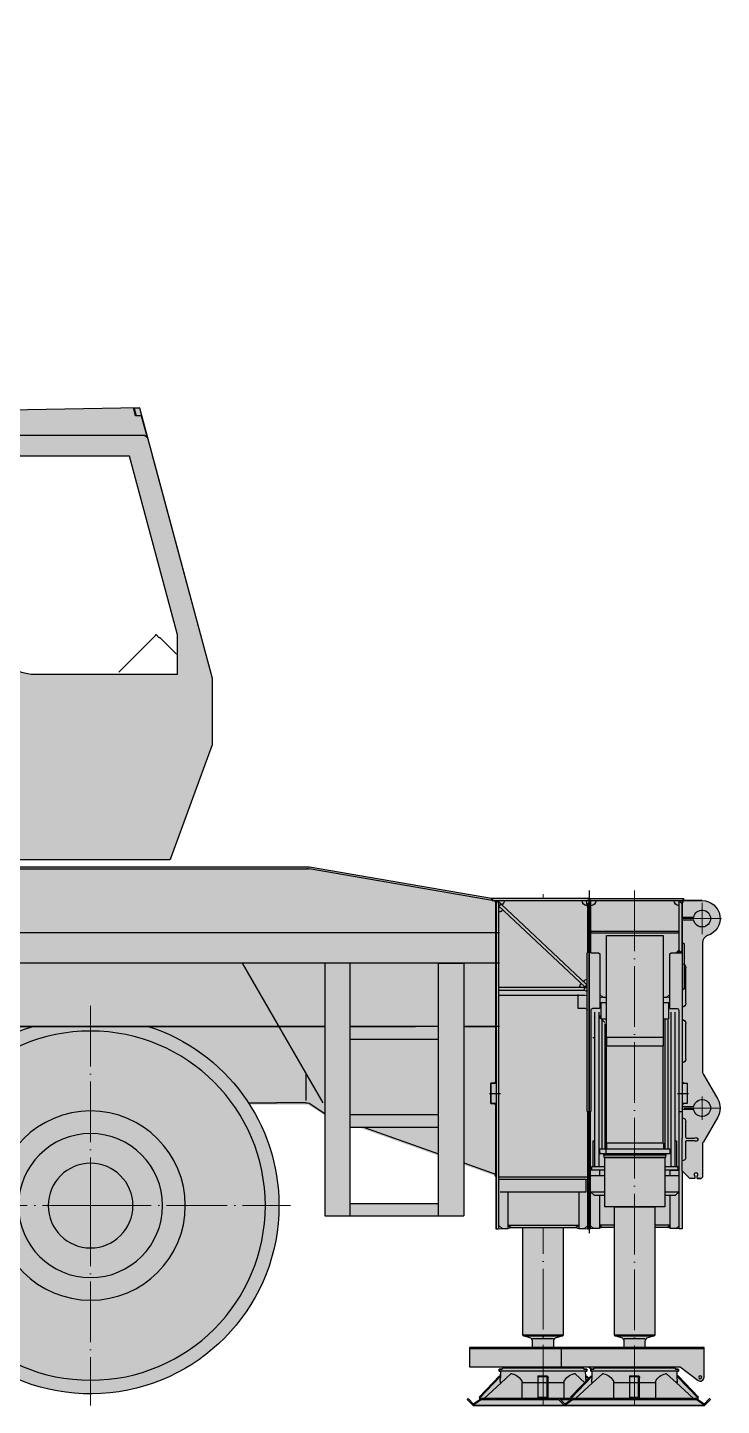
# Model space of a CAD drawing. Header units: millimetres. Extents: x 23077 to 36984, y -3880 to 22709.
# Drawn here: x 33484 to 36228, y 6471 to 11924 of the extents above; entities that cross this region are included whole.
import ezdxf

# ---------------------------------------------------------------- set-up
doc = ezdxf.new("R2010")
doc.units = ezdxf.units.MM
doc.set_wipeout_variables(frame=1)
doc.linetypes.add('ACAD_ISO04W100', pattern=[30, 24, -3, 0, -3])
doc.layers.add('LTM-1160-2', color=251, linetype='Continuous')
doc.layers.add('LTM-1160-2 Оси', color=254, linetype='ACAD_ISO04W100', lineweight=15)
doc.layers.add('LTM-1160-2 Штрих', color=41, linetype='Continuous', lineweight=15)

# ---------------------------------------------------------------- blocks, each defined once
blk = doc.blocks.new('BLOCK-20160220.19073059')
at = {"color": 0, "linetype": 'ByBlock', "lineweight": -2, "transparency": 16777216}
blk.add_wipeout([(-227.9, 709.3), (-227.9, 709.3), (-419.2, 615.8), (-576.4, 472.1), (-686.4, 289.7), (-740.3, 83.6), (-745, 0), (-745, 0), (-714.6, -210.8), (-591.1, -453.5), (-426.8, -610.7), (-227.8, -709.3), (0, -745), (196.6, -718.6), (377.3, -642.4), (493.5, -558.1), (631.3, -395.6), (717.4, -200.9), (744.9, 10.3), (711.6, 220.7), (620, 413), (477.9, 571.6), (296.6, 683.4), (227.9, 709.3)], dxfattribs=at)
at = {"layer": 'LTM-1160-2 Штрих', "extrusion": (0, 0, -1)}
h = blk.add_hatch(color=251, dxfattribs=at)
h.dxf.hatch_style = 1
h.paths.add_polyline_path([(0, 691), (0, 709.3), (-227.9, 709.3, 0.325837), (-745, 0), (-691, 0, -0.414214)])
h.paths.add_polyline_path([(-691, 0), (-745, 0, 0.414214), (0, -745), (0, -691, -0.414214)])
h.paths.add_polyline_path([(745, 0), (691, 0, -0.414214), (0, -691), (0, -745, 0.414214)])
h.paths.add_polyline_path([(227.9, 709.3), (0, 709.3), (0, 691, -0.414214), (691, 0), (745, 0, 0.325837)])
h = blk.add_hatch(color=252, dxfattribs=at)
h.dxf.hatch_style = 1
h.paths.add_polyline_path([(0, 374.5), (0, 691, 0.414214), (-691, 0), (-374.5, 0, -0.414214)])
h.paths.add_polyline_path([(-374.5, 0), (-691, 0, 0.414214), (0, -691), (0, -374.5, -0.414214)])
h.paths.add_polyline_path([(691, 0), (374.5, 0, -0.414214), (0, -374.5), (0, -691, 0.414214)])
h.paths.add_polyline_path([(0, 691), (0, 374.5, -0.414214), (374.5, 0), (691, 0, 0.414214)])
h = blk.add_hatch(color=256, dxfattribs=at)
h.dxf.hatch_style = 1
h.set_gradient(color1=(132, 132, 132), color2=(214, 214, 214), tint=1, name='HEMISPHERICAL')
h.paths.add_polyline_path([(0, 285), (0, 374.5, 0.414214), (-374.5, 0), (-285, 0, -0.414214)])
h.paths.add_polyline_path([(0, 167.5), (0, 285, 0.414214), (-285, 0), (-167.5, 0, -0.414214)], flags=17)
h.paths.add_polyline_path([(-285, 0), (-374.5, 0, 0.414214), (0, -374.5), (0, -285, -0.414214)])
h.paths.add_polyline_path([(-167.5, 0), (-285, 0, 0.414214), (0, -285), (0, -167.5, -0.414214)], flags=17)
h.paths.add_polyline_path([(285, 0), (167.5, 0, -0.414214), (0, -167.5), (0, -285, 0.414214)], flags=17)
h.paths.add_polyline_path([(374.5, 0), (285, 0, -0.414214), (0, -285), (0, -374.5, 0.414214)])
h.paths.add_polyline_path([(0, 285), (0, 167.5, -0.414214), (167.5, 0), (285, 0, 0.414214)], flags=17)
h.paths.add_polyline_path([(0, 374.5), (0, 285, -0.414214), (285, 0), (374.5, 0, 0.414214)])
h = blk.add_hatch(color=256, dxfattribs=at)
h.dxf.hatch_style = 1
h.paths.add_polyline_path([(0, 167.5, 0.414214), (-167.5, 0), (0, 0)])
h.paths.add_polyline_path([(0, 0), (-167.5, 0, 0.414214), (0, -167.5)])
h.paths.add_polyline_path([(167.5, 0), (0, 0), (0, -167.5, 0.414214)])
h.paths.add_polyline_path([(0, 167.5), (0, 0), (167.5, 0, 0.414214)])
at = {"color": 0, "linetype": 'ByBlock', "lineweight": -2, "transparency": 16777216}
blk.add_lwpolyline([(227.9, 709.3), (-227.9, 709.3, 0.325837), (-745, 0, 1.96664), (227.9, 709.3)], format="xyb", dxfattribs=at)
for radius in [691, 374.5, 285, 167.5]:
    blk.add_circle((0, 0), radius, dxfattribs=at)
at = {"layer": 'LTM-1160-2 Оси', "ltscale": 10, "transparency": 16777216}
for p, q in [((0, 790.8), (0, 0)), ((0, 0), (-790.8, 0)), ((0, 0), (0, -790.8)), ((790.8, 0), (0, 0))]:
    blk.add_line(p, q, dxfattribs=at)
blk = doc.blocks.new('BLOCK-20160220.19124611')
at = {"color": 0, "linetype": 'ByBlock', "lineweight": -2}
blk.add_wipeout([(-275, 500.1), (-275, -500.1), (275, -500.1), (275, 500.1), (175, 500.1), (175, -450.1), (-175, -450.1), (-175, 500.1)], dxfattribs=at)
at = {"color": 0, "linetype": 'ByBlock', "lineweight": -2, "transparency": 16777216}
for p, q in [((175, -450.1), (-175, -450.1)), ((275, -500.1), (-275, -500.1))]:
    blk.add_line(p, q, dxfattribs=at)
at = {"color": 0, "linetype": 'ByBlock', "lineweight": -2}
for points in [[(-175, 200.1), (175, 200.1), (175, 250.1), (-175, 250.1)], [(-175, -98.7), (175, -98.7), (175, -148.7), (-175, -148.7)]]:
    blk.add_wipeout(points, dxfattribs=at)
at = {"layer": 'LTM-1160-2 Штрих', "extrusion": (0, 0, -1)}
h = blk.add_hatch(color=256, dxfattribs=at)
h.dxf.hatch_style = 1
h.paths.add_polyline_path([(-175, 500.1), (-275, 500.1), (-275, -500.1), (-175, -500.1)])
h.paths.add_polyline_path([(175, -450.1), (-175, -450.1), (-175, -500.1), (175, -500.1)])
h.paths.add_polyline_path([(175, -98.7), (-175, -98.7), (-175, -148.7), (175, -148.7)])
h.paths.add_polyline_path([(175, 250.1), (-175, 250.1), (-175, 200.1), (175, 200.1)])
h.paths.add_polyline_path([(275, 500.1), (175, 500.1), (175, -500.1), (275, -500.1)])
at = {"color": 0, "linetype": 'ByBlock', "lineweight": -2, "transparency": 16777216}
for p, q in [((-175, 250.1), (175, 250.1)), ((175, 250.1), (-83.9, 250.1)), ((175, 200.1), (-175, 200.1)), ((175, -98.7), (-175, -98.7)), ((175, -148.7), (-175, -148.7))]:
    blk.add_line(p, q, dxfattribs=at)
at = {"color": 0, "linetype": 'ByBlock', "lineweight": -2, "transparency": 16777216, "extrusion": (0, 0, -1)}
for points in [[(175, -500.1), (175, 500.1), (275, 500.1), (275, -500.1)], [(-175, -500.1), (-175, 500.1), (-275, 500.1), (-275, -500.1)]]:
    blk.add_lwpolyline(points, dxfattribs=at)
blk = doc.blocks.new('BLOCK-20160220.21130851')
at = {"color": 0, "linetype": 'ByBlock', "lineweight": -2, "transparency": 16777216}
blk.add_wipeout([(-276.8, -73.5), (-300.2, -50.2), (-296.6, -46.6), (-274.8, -68.5), (-250, -51.4), (-250, -43.5), (-252.9, -40.7), (-171.9, 44.3), (-169, 41.5), (-168.5, 61.5), (-173, 61.5), (-173, 69.5), (-161.5, 69.5), (-161.5, 73.5), (161.5, 73.5), (161.5, 69.5), (173, 69.5), (173, 61.5), (168.5, 61.5), (169, 41.5), (171.9, 44.3), (252.9, -40.7), (250, -43.5), (250, -51.4), (274.8, -68.5), (296.6, -46.6), (300.2, -50.2), (276.8, -73.5)], dxfattribs=at)
at = {"layer": 'LTM-1160-2 Штрих'}
h = blk.add_hatch(color=253, dxfattribs=at)
h.dxf.hatch_style = 1
h.paths.add_polyline_path([(276.8, -73.5), (-276.8, -73.5), (-300.2, -50.2), (-296.6, -46.6), (-274.8, -68.5), (-250, -51.4), (-250, -43.5), (-252.9, -40.7), (-171.9, 44.3), (-169, 41.5), (-168.5, 61.5), (-173, 61.5), (-173, 69.5), (-161.5, 69.5), (-161.5, 73.5), (161.5, 73.5), (161.5, 69.5), (173, 69.5), (173, 61.5), (168.5, 61.5), (169, 41.5), (171.9, 44.3), (252.9, -40.7), (250, -43.5), (250, -51.4), (274.8, -68.5), (296.6, -46.6), (300.2, -50.2)])
at = {"color": 0, "linetype": 'ByBlock', "lineweight": -2, "transparency": 16777216}
for p, q in [((-161.5, 69.5), (-173, 69.5)), ((-173, 69.5), (-173, 61.5)), ((-173, 61.5), (173, 61.5)), ((-168.8, 41.5), (-168.5, 61.5)), ((-161.5, 69.5), (-161.5, 73.5)), ((161.5, 73.5), (161.5, 69.5)), ((173, 69.5), (161.5, 69.5)), ((168.5, 61.5), (168.8, 41.5)), ((173, 61.5), (173, 69.5)), ((-171.9, 44.3), (-252.9, -40.7)), ((-169, 41.5), (-250, -43.5)), ((-233.2, -46.6), (-165.8, 15.5)), ((-169, 41.5), (-171.9, 44.3)), ((-169, 30.5), (-168.8, 41.5)), ((-169, 30.5), (-168.8, 18.4)), ((-168.8, 18.4), (-168.9, 23.7)), ((-165.8, 15.5), (-126.8, 51.5)), ((-126.8, 51.5), (-122.3, 51.5)), ((-122.3, 51.5), (-122.3, 51.5)), ((-82.7, 21.5), (-82.7, -46.6)), ((-82.7, 15.5), (82.7, 15.5)), ((-20, -46.6), (-20, 36.3)), ((-16, -46.6), (-16, 37.5)), ((20, 44.3), (-12, 44.3)), ((20, 41.5), (-12, 41.5)), ((20, 44.3), (20, -43.5)), ((82.7, -46.6), (82.7, 21.5)), ((122.3, 51.5), (126.8, 51.5)), ((122.3, 51.5), (122.3, 51.5)), ((126.8, 51.5), (165.8, 15.5)), ((165.8, 15.5), (233.2, -46.6)), ((168.8, 41.5), (169, 30.5)), ((168.8, 18.4), (169, 30.5)), ((169, 41.5), (171.9, 44.3)), ((250, -43.5), (169, 41.5)), ((252.9, -40.7), (171.9, 44.3)), ((-296.6, -46.6), (-300.2, -50.2)), ((-300.2, -50.2), (-276.8, -73.5)), ((-274.8, -68.5), (-296.6, -46.6)), ((-274.8, -68.5), (-243, -46.6)), ((-269.6, -68.5), (-243, -50.2)), ((-250, -43.5), (-252.9, -40.7)), ((-250, -43.5), (-250, -51.4)), ((-243, -50.2), (-243, -46.6)), ((-243, -46.6), (243, -46.6)), ((243, -50.2), (-243, -50.2)), ((20, -40.7), (-12, -40.7)), ((20, -43.5), (-12, -43.5)), ((243, -46.6), (274.8, -68.5)), ((243, -46.6), (243, -50.2)), ((243, -50.2), (269.6, -68.5)), ((252.9, -40.7), (250, -43.5)), ((250, -51.4), (250, -43.5)), ((296.6, -46.6), (274.8, -68.5)), ((276.8, -73.5), (300.2, -50.2)), ((300.2, -50.2), (296.6, -46.6)), ((-274.8, -68.5), (-276.8, -73.5)), ((-276.8, -73.5), (-269.6, -68.5)), ((-276.8, -73.5), (276.8, -73.5)), ((269.6, -68.5), (276.8, -73.5)), ((276.8, -73.5), (274.8, -68.5))]:
    blk.add_line(p, q, dxfattribs=at)
blk.add_lwpolyline([(276.8, -73.5), (-276.8, -73.5), (-300.2, -50.2), (-296.6, -46.6), (-274.8, -68.5), (-250, -51.4), (-250, -43.5), (-252.9, -40.7), (-171.9, 44.3), (-169, 41.5), (-168.5, 61.5), (-173, 61.5), (-173, 69.5), (-161.5, 69.5), (-161.5, 73.5), (161.5, 73.5), (161.5, 69.5), (173, 69.5), (173, 61.5), (168.5, 61.5), (169, 41.5), (171.9, 44.3), (252.9, -40.7), (250, -43.5), (250, -51.4), (274.8, -68.5), (296.6, -46.6), (300.2, -50.2), (276.8, -73.5)], dxfattribs=at)
for centre, radius, start, end in [((-165.8, 18.5), 3, 181, 270), ((-133.4, -4.3), 56.9, 26.9353, 78.8124), ((-12, 36.3), 8, 90, 180), ((-12, 37.5), 4, 90, 180), ((133.4, -4.3), 56.9, 101.1876, 153.0647), ((165.8, 18.5), 3, 270, 359), ((-12, -48.7), 8, 90, 164.6946), ((-12, -47.5), 4, 90, 167.4369)]:
    blk.add_arc(centre, radius, start, end, dxfattribs=at)
blk = doc.blocks.new('BLOCK-20160220.21162894')
at = {"color": 0, "linetype": 'ByBlock', "lineweight": -2, "transparency": 16777216}
blk.add_wipeout([(-258.5, -62.3), (-266.2, -64.9), (-274.1, -63.2), (-280, -57.6), (-282.1, -49.7), (-282.1, -49.7), (-282.1, 67.7), (282.9, 67.7), (282.9, -8.8), (-187.1, -8.8)], dxfattribs=at)
at = {"layer": 'LTM-1160-2 Штрих'}
h = blk.add_hatch(color=256, dxfattribs=at)
h.dxf.hatch_style = 1
edge = h.paths.add_edge_path()
edge.add_ellipse((-267, -49.8), major_axis=(-15.1, 0), ratio=1, start_angle=-0.5212, end_angle=124.6016, ccw=False)
edge.add_line((-282.1, -49.7), (-282.1, 67.7))
edge.add_line((-282.1, 67.7), (282.9, 67.7))
edge.add_line((282.9, 67.7), (282.9, -8.8))
edge.add_line((282.9, -8.8), (-187.1, -8.8))
edge.add_line((-187.1, -8.8), (-258.5, -62.3))
edge = h.paths.add_edge_path(flags=16)
edge.add_arc((-267, -49.8), 5.64, 0, 360)
at = {"color": 0, "linetype": 'ByBlock', "lineweight": -2, "transparency": 16777216}
blk.add_line((282.9, 64.6), (-282.1, 64.6), dxfattribs=at)
at = {"color": 0, "linetype": 'ByBlock', "lineweight": -2, "transparency": 16777216, "extrusion": (0, 0, -1)}
blk.add_lwpolyline([(258.5, -62.3, 0.607548), (282.1, -49.7), (282.1, 67.7), (-282.9, 67.7), (-282.9, -8.8), (187.1, -8.8), (258.5, -62.3)], format="xyb", dxfattribs=at)
at = {"color": 0, "linetype": 'ByBlock', "lineweight": -2, "transparency": 16777216}
blk.add_circle((-267, -49.8), 5.64, dxfattribs=at)
blk = doc.blocks.new('BLOCK-20160220.2121432')
at = {"color": 0, "linetype": 'ByBlock', "lineweight": -2, "transparency": 16777216}
blk.add_wipeout([(-80, -228.7), (-77.7, -232.7), (-52.1, -239.6), (-52.1, -239.6), (-47.7, -241.6), (-44.1, -244.9), (-41.8, -249.2), (-41, -254.1), (-41, -278.7), (41, -278.7), (41, -254.1), (41, -254.1), (41.8, -249.2), (44.1, -244.9), (47.7, -241.6), (52.1, -239.6), (52.1, -239.6), (77.7, -232.7), (80, -228.7), (80, 278.7), (-80, 278.7)], dxfattribs=at)
at = {"layer": 'LTM-1160-2 Штрих', "extrusion": (0, 0, -1)}
h = blk.add_hatch(color=256, dxfattribs=at)
h.dxf.hatch_style = 1
h.set_gradient(color1=(132, 132, 132), color2=(214, 214, 214), tint=1, name='CYLINDER')
h.paths.add_polyline_path([(0, 278.7), (-80, 278.7), (-80, -228.7), (0, -228.7)])
h.paths.add_polyline_path([(80, 278.7), (0, 278.7), (0, -228.7), (80, -228.7)])
h = blk.add_hatch(color=256, dxfattribs=at)
h.dxf.hatch_style = 1
h.set_gradient(color1=(132, 132, 132), color2=(214, 214, 214), tint=1, name='CYLINDER')
h.paths.add_polyline_path([(0, -232.7), (-77.7, -232.7), (-52.1, -239.6, -0.339454), (-41, -254.1), (-41, -278.7), (0, -278.7)])
h.paths.add_polyline_path([(41, -254.1, -0.339454), (52.1, -239.6), (77.7, -232.7), (0, -232.7), (0, -278.7), (41, -278.7)])
at = {"color": 0, "linetype": 'ByBlock', "lineweight": -2, "transparency": 16777216}
for p, q in [((80, -228.7), (-80, -228.7)), ((77.7, -232.7), (-77.7, -232.7)), ((41, -242.6), (-41, -242.6))]:
    blk.add_line(p, q, dxfattribs=at)
at = {"color": 0, "linetype": 'ByBlock', "lineweight": -2, "transparency": 16777216, "extrusion": (0, 0, -1)}
blk.add_lwpolyline([(80, 278.7), (80, -228.7), (77.7, -232.7), (52.1, -239.6, 0.339454), (41, -254.1), (41, -278.7), (-41, -278.7), (-41, -254.1, 0.339454), (-52.1, -239.6), (-77.7, -232.7), (-80, -228.7), (-80, 278.7)], format="xyb", close=True, dxfattribs=at)
blk = doc.blocks.new('BLOCK-20160220.15365116')
at = {"color": 0, "linetype": 'ByBlock', "lineweight": -2, "transparency": 16777216}
blk.add_blockref('BLOCK-20160220.21130851', (-3359, 73.5), dxfattribs=at)
blk.add_blockref('BLOCK-20160220.21162894', (-3351.7, 161.3), dxfattribs=at)
for name, p in [('BLOCK-20160220.2121432', (-3359, 507.7)), ('BLOCK-20160220.21130851', (-3721, 73.5))]:
    blk.add_blockref(name, p, dxfattribs=at)
at = {"layer": 'LTM-1160-2 Оси', "ltscale": 10, "transparency": 16777216}
blk.add_line((-3359, 0), (-3359, 2023.7), dxfattribs=at)
at = {"color": 0, "linetype": 'ByBlock', "lineweight": -2, "transparency": 16777216}
blk.add_wipeout([(1629.5, 1500.1), (1455, 1197.8), (905, 1197.8), (730.5, 1500.1), (-2315.2, 1500.1), (-3173, 1500.1), (-3173, 1281.9), (-3165.9, 1274.8), (-3153, 1274.8), (-3153, 1194.8), (-3165.9, 1194.8), (-3173, 1187.7), (-3173, 698.8), (-3183, 698.8), (-3196.9, 700.8), (-3220, 700.8), (-3231.9, 703.8), (-3488.1, 703.8), (-3500, 700.8), (-3523.1, 700.8), (-3535, 698.8), (-3541, 698.8), (-3541, 2005.8), (-3154.8, 2005.8), (-2435, 2130.3), (-2429.1, 2130.8), (-1029.5, 2130.8), (-1020, 2133.4), (-1020, 2140.8), (1020, 2140.8), (1020, 2134), (1028.3, 2130.8), (4949, 2130.8), (4949, 1629.5), (4938, 1629.5), (4938, 1512.8), (4912.8, 1500.1)], dxfattribs=at)
at = {"layer": 'LTM-1160-2 Штрих'}
h = blk.add_hatch(color=256, dxfattribs=at)
h.dxf.hatch_style = 1
h.paths.add_polyline_path([(4912.8, 1500.1), (1629.5, 1500.1), (1455, 1197.8), (905, 1197.8), (730.5, 1500.1), (-2315.2, 1500.1), (-3173, 1500.1), (-3173, 1281.9), (-3165.9, 1274.8), (-3153, 1274.8), (-3153, 1194.8), (-3165.9, 1194.8), (-3173, 1187.7), (-3173, 698.8), (-3183, 698.8), (-3196.9, 700.8), (-3220, 700.8), (-3231.9, 703.8), (-3488.1, 703.8), (-3500, 700.8), (-3523.1, 700.8), (-3535, 698.8), (-3541, 698.8), (-3541, 2005.8), (-3154.8, 2005.8), (-2435, 2130.3), (-2429.1, 2130.8), (-1029.5, 2130.8), (-1020, 2133.4), (-1020, 2140.8), (1020, 2140.8), (1020, 2134), (1028.3, 2130.8), (4949, 2130.8), (4949, 1629.5), (4938, 1629.5), (4938, 1512.8)])
at = {"color": 0, "linetype": 'ByBlock', "lineweight": -2, "transparency": 16777216}
for p, q in [((-3158, 1997.8), (-2433.9, 2123.4)), ((-2429.1, 2123.8), (-2425.3, 2123.8)), ((-1020, 2123.8), (-2425.3, 2123.8)), ((-3193.1, 1983.8), (-3183, 1993.2)), ((-3183, 1976.8), (-3193.1, 1983.8)), ((-3186.5, 1997.8), (-3185, 1996)), ((-3183, 1995.4), (-3185, 1997.8)), ((-3175, 1988.3), (-3183, 1997.8)), ((-3173.3, 1997.8), (-3175, 1988.3)), ((-3173, 1983.5), (-3175, 1985.9)), ((-3168, 1997.8), (-3173, 1983.5)), ((-3158, 1997.8), (-3161.3, 2005.8)), ((-3158, 1997.8), (-3154.7, 2005.8)), ((-3158, 1997.8), (-3154.8, 2005.4)), ((-3186.5, 1870.1), (4939, 1870.1)), ((-3186.5, 1750.1), (4949, 1750.1)), ((-3498.5, 1570.8), (-3498.5, 1626.6)), ((-3500, 845.3), (-3500, 701.7)), ((-3220, 845.3), (-3220, 700.8)), ((-3500, 713.8), (-3488.1, 703.8)), ((-3220, 713.8), (-3500, 713.8)), ((-3231.9, 703.8), (-3220, 713.8))]:
    blk.add_line(p, q, dxfattribs=at)
for centre, radius, start, end in [((-2429.1, 2093.8), 30, 90, 99.2158), ((-3189, 1995.4), 16.1, 171.5212, 243.8142), ((-3188.5, 1963.6), 10.7, 189.3247, 289.1543), ((-3517.3, 1658.5), 12.3, 346.1918, 61.3288)]:
    blk.add_arc(centre, radius, start, end, dxfattribs=at)
for points in [[(-3541, 2005.8), (-3914, 2005.8), (-3914, 1997.8), (-3988, 1997.8), (-3988, 1997.8), (-4034.1, 1980.8), (-4058.1, 1937.8), (-4048.5, 1889.6), (-4009.8, 1859.2), (-4009.8, 1859.2), (-4009.8, 1859.2), (-4001.4, 1855), (-3994.7, 1848.3), (-3990.5, 1840), (-3989, 1830.7), (-3989, 1325.1), (-3990, 1317.4), (-3993, 1310.1), (-4049.5, 1212.3), (-4049.5, 1212.3), (-4056.6, 1195.2), (-4059, 1176.8), (-4056.6, 1158.4), (-4049.5, 1141.3), (-3993, 1043.5), (-3993, 1043.5), (-3991.3, 1040), (-3990, 1036.3), (-3989.3, 1032.4), (-3989, 1028.5), (-3989, 902.8), (-3984, 897.8), (-3969, 897.8), (-3969, 907.2), (-3969, 907.2), (-3971, 915.5), (-3964, 920.3), (-3957, 915.5), (-3959, 907.2), (-3959, 897.8), (-3939, 897.8), (-3909, 927.8), (-3909, 698.8), (-3897, 698.8), (-3885.1, 700.8), (-3862, 700.8), (-3862, 701.7), (-3850.1, 703.8), (-3593.9, 703.8), (-3582, 701.7), (-3582, 700.8), (-3558.9, 700.8), (-3547, 698.8), (-3541, 698.8)], [(708.5, 1190.8), (708.5, 1190.8), (630.1, 1293.2), (535.3, 1380.5), (426.8, 1450.2), (307.9, 1500.1), (307.9, 1500.1), (-147.9, 1500.1), (-147.9, 1500.1), (-339.2, 1406.6), (-496.4, 1262.8), (-606.4, 1080.5), (-660.3, 874.4), (-653.7, 661.6), (-615.3, 523.3), (-874.7, 523.3), (-874.7, 523.3), (-827.4, 731), (-840.8, 943.5), (-913.8, 1143.6), (-1040.5, 1314.8), (-1210.4, 1443.2), (-1342.1, 1500.1), (-1797.9, 1500.1), (-1797.9, 1500.1), (-1916.8, 1450.2), (-2025.3, 1380.5), (-2120.1, 1293.2), (-2198.5, 1190.8), (-2198.5, 1190.8), (-2421.3, 1190.8), (-2431.4, 1189.1), (-2463.7, 1168.6), (-2496.1, 1148.2), (-2627.9, 1101.2), (-3173, 907.1), (-3173, 1187.7), (-3165.9, 1194.8), (-3153, 1194.8), (-3153, 1274.8), (-3165.9, 1274.8), (-3173, 1281.9), (-3173, 1500.1), (730.5, 1500.1), (905, 1197.8), (905, 1190.8)]]:
    blk.add_wipeout(points, dxfattribs=at)
at = {"layer": 'LTM-1160-2 Штрих', "extrusion": (0, 0, -1)}
h = blk.add_hatch(color=256, dxfattribs=at)
h.dxf.hatch_style = 1
edge = h.paths.add_edge_path()
edge.add_line((3541, 698.8), (3541, 2005.8))
edge.add_line((3541, 2005.8), (3914, 2005.8))
edge.add_line((3914, 2005.8), (3914, 1997.8))
edge.add_line((3914, 1997.8), (3988, 1997.8))
edge.add_arc((3988, 1926.8), 71, -72.1256, 90, ccw=False)
edge.add_arc((4019, 1830.7), 30, 107.8744, 180)
edge.add_line((3989, 1830.7), (3989, 1325.1))
edge.add_line((3989, 1325.1), (3990, 1317.4))
edge.add_line((3990, 1317.4), (3993, 1310.1))
edge.add_line((3993, 1310.1), (4049.5, 1212.3))
edge.add_arc((3988, 1176.8), 71, -30, 30, ccw=False)
edge.add_line((4049.5, 1141.3), (3993, 1043.5))
edge.add_arc((4019, 1028.5), 30, 150, 180)
edge.add_line((3989, 1028.5), (3989, 902.8))
edge.add_line((3989, 902.8), (3984, 897.8))
edge.add_line((3984, 897.8), (3969, 897.8))
edge.add_line((3969, 897.8), (3969, 907.2))
edge.add_arc((3964, 912.8), 7.5, 311.8103, 588.1897)
edge.add_line((3959, 907.2), (3959, 897.8))
edge.add_line((3959, 897.8), (3939, 897.8))
edge.add_line((3939, 897.8), (3909, 927.8))
edge.add_line((3909, 927.8), (3909, 698.8))
edge.add_line((3909, 698.8), (3897, 698.8))
edge.add_line((3897, 698.8), (3885.1, 700.8))
edge.add_line((3885.1, 700.8), (3862, 700.8))
edge.add_line((3862, 700.8), (3862, 701.7))
edge.add_line((3862, 701.7), (3850.1, 703.8))
edge.add_line((3850.1, 703.8), (3593.9, 703.8))
edge.add_line((3593.9, 703.8), (3582, 701.7))
edge.add_line((3582, 701.7), (3582, 700.8))
edge.add_line((3582, 700.8), (3558.9, 700.8))
edge.add_line((3558.9, 700.8), (3547, 698.8))
edge.add_line((3547, 698.8), (3541, 698.8))
at = {"layer": 'LTM-1160-2 Штрих'}
h = blk.add_hatch(color=253, dxfattribs=at)
h.dxf.hatch_style = 1
edge = h.paths.add_edge_path()
edge.add_line((905, 1190.8), (708.5, 1190.8))
edge.add_arc((80, 790.8), 745, 32.4737, 72.19)
edge.add_line((307.9, 1500.1), (-147.9, 1500.1))
edge.add_arc((80, 790.8), 745, 107.81, 201.0425)
edge.add_line((-615.3, 523.3), (-874.7, 523.3))
edge.add_arc((-1570, 790.8), 745, 338.9575, 432.19)
edge.add_line((-1342.1, 1500.1), (-1797.9, 1500.1))
edge.add_arc((-1570, 790.8), 745, 107.81, 147.5263)
edge.add_line((-2198.5, 1190.8), (-2421.3, 1190.8))
edge.add_line((-2421.3, 1190.8), (-2431.4, 1189.1))
edge.add_line((-2431.4, 1189.1), (-2496.1, 1148.2))
edge.add_line((-2496.1, 1148.2), (-2627.9, 1101.2))
edge.add_line((-2627.9, 1101.2), (-3173, 907.1))
edge.add_line((-3173, 907.1), (-3173, 1187.7))
edge.add_line((-3173, 1187.7), (-3165.9, 1194.8))
edge.add_line((-3165.9, 1194.8), (-3153, 1194.8))
edge.add_line((-3153, 1194.8), (-3153, 1274.8))
edge.add_line((-3153, 1274.8), (-3165.9, 1274.8))
edge.add_line((-3165.9, 1274.8), (-3173, 1281.9))
edge.add_line((-3173, 1281.9), (-3173, 1500.1))
edge.add_line((-3173, 1500.1), (730.5, 1500.1))
edge.add_line((730.5, 1500.1), (905, 1197.8))
edge.add_line((905, 1197.8), (905, 1190.8))
at = {"color": 0, "linetype": 'ByBlock', "lineweight": -2, "transparency": 16777216}
for p, q in [((-3541, 2038.1), (-3541, 681.7)), ((-3988, 1997.8), (-3909, 1997.8)), ((-3158, 1997.8), (-3914, 1997.8)), ((-3909, 1983.5), (-3914, 1997.8)), ((-3909, 1997.8), (-3909, 1932.8)), ((-3897, 1997.8), (-3909, 1983.5)), ((-3909, 1791.8), (-3909, 1983.5)), ((-3897, 1791.8), (-3897, 1997.8)), ((-3548.5, 1997.8), (-3533.5, 1997.8)), ((-3547, 1997.8), (-3547, 1791.8)), ((-3533.5, 1979.9), (-3547, 1996)), ((-3535, 1983.5), (-3535, 1791.8)), ((-3533.5, 1979.9), (-3530.3, 1997.8)), ((-3193.1, 1983.8), (-3532.7, 1665.1)), ((-3183, 1976.8), (-3525.3, 1655.5)), ((-3183, 1997.8), (-3183, 698.8)), ((-3175, 913.8), (-3175, 1988.3)), ((-3173, 1279.9), (-3173, 1983.5)), ((-3909, 1932.8), (-3955, 1932.8)), ((-3955, 1920.8), (-3909, 1920.8)), ((-3909, 1920.8), (-3909, 1747.4)), ((-3547, 1876.4), (-3897, 1876.4)), ((-3548.5, 1870.1), (-3897, 1870.1)), ((-3834.2, 1859.5), (-3834.2, 1457.5)), ((-3834.2, 1858.8), (-3609.8, 1858.8)), ((-3609.8, 1457.5), (-3609.8, 1859.5)), ((-3917, 1827.8), (-3917, 1647.8)), ((-3909, 1827.8), (-3917, 1827.8)), ((-3914.7, 1827.8), (-3909, 1833.5)), ((-3885.6, 1791.8), (-3897, 1803.2)), ((-3865.5, 1791.8), (-3910.5, 1791.8)), ((-3910.5, 1163.5), (-3910.5, 1791.8)), ((-3903, 1791.8), (-3909, 1799.4)), ((-3897, 1799.4), (-3903, 1791.8)), ((-3895.5, 1791.8), (-3897, 1799.4)), ((-3860.5, 1786.8), (-3865.5, 1791.8)), ((-3860.5, 1570.8), (-3860.5, 1786.8)), ((-3578.5, 1791.8), (-3583.5, 1786.8)), ((-3583.5, 1786.8), (-3583.5, 1570.8)), ((-3548.5, 1791.8), (-3578.5, 1791.8)), ((-3533.5, 1163.5), (-3533.5, 1791.8)), ((-2489.7, 1197.8), (-2170.8, 1750.1)), ((-3924, 1591.8), (-3924, 1732.4)), ((-3917, 1647.8), (-3909, 1647.8)), ((-3909, 1642.2), (-3914.7, 1647.8)), ((-3520.7, 1643.6), (-3535, 1639.5)), ((-3185, 1655.6), (-3533.5, 1655.6)), ((-3525.3, 1655.5), (-3532.7, 1663.4)), ((-3526.2, 1655.6), (-3520.7, 1643.6)), ((-3185, 1643.6), (-3520.7, 1643.6)), ((-3848.6, 1615.7), (-3860.5, 1625.7)), ((-3860.5, 1613.6), (-3848.6, 1615.7)), ((-3855.5, 1595.2), (-3855.5, 1530.2)), ((-3834.2, 1595.2), (-3855.5, 1595.2)), ((-3834.2, 1615.7), (-3848.6, 1615.7)), ((-3595.4, 1615.7), (-3609.8, 1615.7)), ((-3588.5, 1595.2), (-3609.8, 1595.2)), ((-3583.5, 1625.7), (-3595.4, 1615.7)), ((-3595.4, 1615.7), (-3583.5, 1613.6)), ((-3588.5, 1530.2), (-3588.5, 1595.2)), ((-3525.5, 1623.9), (-3535, 1622.3)), ((-3185, 1623.9), (-3525.5, 1623.9)), ((-3909, 1576.8), (-3909, 1526.8)), ((-3895.5, 1564.8), (-3895.5, 1163.5)), ((-3860.5, 1570.8), (-3889.5, 1570.8)), ((-3880, 1555.8), (-3880, 945.8)), ((-3865, 945.8), (-3865, 1555.8)), ((-3834.2, 1530.2), (-3855.5, 1530.2)), ((-3852, 1531.8), (-3852, 1015.8)), ((-3840, 1531.8), (-3840, 1015.8)), ((-3588.5, 1530.2), (-3609.8, 1530.2)), ((-3588.5, 1530.2), (-3603.5, 1515.2)), ((-3584, 1541.8), (-3588.5, 1541.8)), ((-3584, 1531.8), (-3584, 1541.8)), ((-3583.5, 1570.8), (-3554.5, 1570.8)), ((-3579, 1555.8), (-3579, 945.8)), ((-3564, 945.8), (-3564, 1555.8)), ((-3548.5, 1564.8), (-3548.5, 1163.5)), ((-3527.5, 1570.8), (-3498.5, 1570.8)), ((-3924, 1371.2), (-3924, 1511.8)), ((-3609.8, 1036.8), (-3609.8, 1512.8)), ((-3609.5, 1512.8), (-3609.8, 1512.8)), ((-3604, 1510.3), (-3604, 1015.8)), ((-3592, 1526.7), (-3592, 1015.8)), ((-3186.5, 1500.1), (-3046.1, 1500.1)), ((-2496.1, 1500.1), (730.5, 1500.1)), ((-3834.2, 1457.5), (-3834.5, 1457.5)), ((-3834.5, 1457.5), (-3834.5, 1422.5)), ((-3834.5, 1422.5), (-3834.2, 1422.5)), ((-3834.3, 1037.4), (-3834.2, 1422.5)), ((-3815.4, 1457.5), (-3834.2, 1457.5)), ((-3815.4, 1422.5), (-3834.2, 1422.5)), ((-3609.8, 1457.5), (-3815.4, 1457.5)), ((-3609.8, 1422.5), (-3815.4, 1422.5)), ((-3609.8, 1457.5), (-3609.5, 1457.5)), ((-3609.5, 1422.5), (-3609.8, 1422.5)), ((-3609.5, 1457.5), (-3609.5, 1422.5)), ((-3556, 1455.8), (-3564, 1455.8)), ((-3909, 1356.2), (-3909, 1182.8)), ((-2421.5, 1315.9), (-2421.5, 1207.3)), ((-3909, 1274.8), (-3929, 1274.8)), ((-3929, 1274.8), (-3929, 1194.8)), ((-3909, 1281.9), (-3916.1, 1274.8)), ((-3165.9, 1274.8), (-3173, 1281.9)), ((-3153, 1274.8), (-3173, 1274.8)), ((-3153, 1194.8), (-3153, 1274.8)), ((-3891.1, 1234.8), (-3934.7, 1234.8)), ((-3147.3, 1234.8), (-3190.9, 1234.8)), ((-3909, 1182.8), (-3955, 1182.8)), ((-3955, 1170.8), (-3909, 1170.8)), ((-3929, 1194.8), (-3909, 1194.8)), ((-3916.1, 1194.8), (-3909, 1187.7)), ((-3895.5, 1163.5), (-3910.5, 1163.5)), ((-3909, 1170.8), (-3909, 1057.8)), ((-3897, 698.8), (-3897, 1163.5)), ((-3533.5, 1163.5), (-3548.5, 1163.5)), ((-3547, 701.7), (-3547, 1163.5)), ((-3535, 1163.5), (-3535, 701.7)), ((-3173, 1194.8), (-3153, 1194.8)), ((-3173, 1187.7), (-3165.9, 1194.8)), ((-3173, 907.1), (-3173, 1189.7)), ((-3171.5, 1191.2), (-3171.5, 1163.5)), ((-2433.7, 1195.6), (-2496.1, 1155.6)), ((-2421.3, 1197.8), (-2304.8, 1197.8)), ((-2192.5, 1197.8), (-2304.8, 1197.8)), ((-3924, 1059.8), (-3924, 1123.1)), ((-2648.8, 1101.2), (-2946.1, 995.3)), ((-3926, 1057.8), (-3958.4, 1057.8)), ((-3958.4, 1047.8), (-3926, 1047.8)), ((-3924, 982.5), (-3924, 1045.8)), ((-3909, 927.8), (-3909, 1057.8)), ((-3888, 945.8), (-3888, 1045.8)), ((-3888, 1045.8), (-3880, 1045.8)), ((-3835, 1037.4), (-3835, 1015.8)), ((-3834.3, 1037.4), (-3835, 1037.4)), ((-3834.3, 1037.4), (-3609.8, 1037.4)), ((-3609.8, 1037.4), (-3609.8, 1015.8)), ((-3609, 1037.4), (-3609.8, 1037.4)), ((-3609, 1036.8), (-3609.8, 1036.8)), ((-3609, 996.8), (-3609, 1036.8)), ((-3564, 1045.8), (-3556, 1045.8)), ((-3556, 1045.8), (-3556, 945.8)), ((-3860, 1000.8), (-3865, 1000.8)), ((-3584, 1015.8), (-3860, 1015.8)), ((-3860, 1015.8), (-3860, 1000.8)), ((-3860, 1000.8), (-3860, 996.8)), ((-3584, 996.8), (-3860, 996.8)), ((-3845, 997.4), (-3845, 990)), ((-3845, 990), (-3599, 990)), ((-3843, 990), (-3843, 982)), ((-3601, 982), (-3843, 982)), ((-3843, 982), (-3840.5, 979.5)), ((-3603.5, 979.5), (-3601, 982)), ((-3601, 982), (-3601, 990)), ((-3599, 990), (-3599, 997.4)), ((-3584, 1000.8), (-3584, 1015.8)), ((-3579, 1000.8), (-3584, 1000.8)), ((-3584, 1000.8), (-3584, 996.8)), ((-3862, 930.8), (-3897, 930.8)), ((-3840.5, 945.8), (-3892, 945.8)), ((-3892, 945.8), (-3892, 930.8)), ((-3892, 930.8), (-3840.5, 930.8)), ((-3862, 910.3), (-3862, 930.8)), ((-3843, 981.3), (-3840.5, 978.8)), ((-3840.5, 979.5), (-3603.5, 979.5)), ((-3840.5, 979.5), (-3840.5, 786.5)), ((-3603.5, 978.8), (-3601, 981.3)), ((-3603.5, 910.3), (-3603.5, 979.5)), ((-3552, 945.8), (-3603.5, 945.8)), ((-3603.5, 930.8), (-3552, 930.8)), ((-3582, 930.8), (-3582, 910.3)), ((-3582, 930.8), (-3547, 930.8)), ((-3552, 930.8), (-3552, 945.8)), ((-3046.1, 959.7), (-3175, 913.8)), ((-3969, 897.8), (-3984, 897.8)), ((-3896.3, 910.3), (-3897, 911)), ((-3840.5, 910.3), (-3897, 910.3)), ((-3861.3, 910.3), (-3862, 911)), ((-3603.5, 786.5), (-3603.5, 910.3)), ((-3547, 910.3), (-3603.5, 910.3)), ((-3582, 911), (-3582.7, 910.3)), ((-3547, 919.4), (-3547.7, 918.8)), ((-3547, 911), (-3547.7, 910.3)), ((-3185, 905.3), (-3535, 905.3)), ((-3535, 893.2), (-3523.1, 895.3)), ((-3530, 875.3), (-3530, 895.3)), ((-3530, 863.3), (-3530, 875.3)), ((-3185, 895.3), (-3523.1, 895.3)), ((-3175, 913.8), (-3168.7, 908.5)), ((-3175, 902.9), (-3175, 913.8)), ((-3168.7, 908.5), (-3175, 906.4)), ((-3175, 698.8), (-3175, 902.9)), ((-3840.5, 845.3), (-3897, 845.3)), ((-3897, 845.3), (-3882, 830.3)), ((-3882, 830.3), (-3842, 830.3)), ((-3862, 700.8), (-3862, 830.3)), ((-3547, 845.3), (-3603.5, 845.3)), ((-3602, 830.3), (-3562, 830.3)), ((-3582, 830.3), (-3582, 701.7)), ((-3562, 830.3), (-3547, 845.3)), ((-3530, 845.3), (-3530, 863.3)), ((-3190, 845.3), (-3530, 845.3)), ((-3840.5, 786.5), (-3603.5, 786.5)), ((-3897, 710.8), (-3885.1, 700.8)), ((-3850.1, 703.8), (-3862, 713.8)), ((-3862, 713.8), (-3802, 713.8)), ((-3642, 713.8), (-3582, 713.8)), ((-3582, 713.8), (-3593.9, 703.8)), ((-3558.9, 700.8), (-3547, 710.8)), ((-3535, 710.8), (-3523.1, 700.8)), ((-3196.9, 700.8), (-3185, 710.8))]:
    blk.add_line(p, q, dxfattribs=at)
blk.add_lwpolyline([(730.5, 1500.1), (-2315.2, 1500.1), (-3173, 1500.1), (-3173, 1281.9), (-3165.9, 1274.8), (-3153, 1274.8), (-3153, 1194.8), (-3165.9, 1194.8), (-3173, 1187.7), (-3173, 698.8), (-3183, 698.8), (-3196.9, 700.8), (-3220, 700.8), (-3231.9, 703.8), (-3488.1, 703.8), (-3500, 700.8), (-3523.1, 700.8), (-3535, 698.8), (-3541, 698.8), (-3541, 2005.8), (-3154.8, 2005.8), (-2435, 2130.3), (-2429.1, 2130.8), (-1029.5, 2130.8)], dxfattribs=at)
at = {"color": 0, "linetype": 'ByBlock', "lineweight": -2, "transparency": 16777216, "extrusion": (0, 0, -1)}
blk.add_lwpolyline([(3541, 698.8), (3541, 2005.8), (3914, 2005.8), (3914, 1997.8), (3988, 1997.8, -0.855029), (4009.8, 1859.2, 0.325526), (3989, 1830.7), (3989, 1325.1), (3990, 1317.4), (3993, 1310.1), (4049.5, 1212.3, -0.267949), (4049.5, 1141.3), (3993, 1043.5, 0.131652), (3989, 1028.5), (3989, 902.8), (3984, 897.8), (3969, 897.8), (3969, 907.2, 2.618034), (3959, 907.2), (3959, 897.8), (3939, 897.8), (3909, 927.8), (3909, 698.8), (3897, 698.8), (3885.1, 700.8), (3862, 700.8), (3862, 701.7), (3850.1, 703.8), (3593.9, 703.8), (3582, 701.7), (3582, 700.8), (3558.9, 700.8), (3547, 698.8), (3541, 698.8)], format="xyb", dxfattribs=at)
at = {"color": 0, "linetype": 'ByBlock', "lineweight": -2, "transparency": 16777216}
for centre, radius, start, end in [((-3897, 1997.8), 20, 270, 0), ((-3548.5, 1997.8), 20, 180, 270), ((-3533.5, 1997.8), 20, 270, 0), ((-3988, 1926.8), 33.5, 10.3176, 349.6824), ((-3909, 1732.4), 15, 90, 180), ((-3531.6, 1673.2), 12.4, 21.3833, 105.9648), ((-3909, 1591.8), 15, 180, 270), ((-3909, 1511.8), 15, 90, 180), ((-3889.5, 1564.8), 6, 90, 180), ((-3554.5, 1564.8), 6, 0, 90), ((-3527.5, 1564.8), 6, 90, 180), ((-3909, 1371.2), 15, 180, 270), ((-3988, 1176.8), 33.5, 10.3176, 349.6824), ((-2421.3, 1160.8), 37, 90, 109.6073), ((-3909, 1123.1), 15, 90, 180), ((-3964, 1052.8), 7.5, 41.8103, 270), ((-3964, 1052.8), 7.5, 270, 318.1897), ((-3926, 1059.8), 2, 270, 0), ((-3926, 1045.8), 2, 0, 90), ((-3909, 982.5), 15, 180, 270)]:
    blk.add_arc(centre, radius, start, end, dxfattribs=at)
for p in [(-3909, 1926.8), (-3909, 1830.7), (-3909, 1176.8)]:
    blk.add_point(p, dxfattribs=at)
at = {"layer": 'LTM-1160-2 Оси', "ltscale": 10, "transparency": 16777216}
for p, q in [((-3988, 1988.7), (-3988, 1864.9)), ((-3911.7, 1926.8), (-4064.3, 1926.8)), ((-3987.9, 1222.7), (-3987.9, 1130.9)), ((-3916.7, 1176.8), (-4059, 1176.8))]:
    blk.add_line(p, q, dxfattribs=at)
at = {"color": 0, "linetype": 'ByBlock', "lineweight": -2, "transparency": 16777216}
for name, p in [('BLOCK-20160220.19124611', (-2771.1, 1249.9)), ('BLOCK-20160220.19073059', (-1570, 790.8)), ('BLOCK-20160220.2121432', (-3721, 507.7))]:
    blk.add_blockref(name, p, dxfattribs=at)
blk.add_blockref('BLOCK-20160220.21162894', (-3713.7, 161.3), dxfattribs=at)
at = {"layer": 'LTM-1160-2 Оси', "ltscale": 10, "transparency": 16777216}
blk.add_line((-3721, 2037.9), (-3721, 0), dxfattribs=at)
blk = doc.blocks.new('BLOCK-20160220.16015639')
at = {"color": 0, "linetype": 'ByBlock', "lineweight": -2}
blk.add_wipeout([(5743.5, -548.2), (5756.5, -556.2), (6173.5, -556.2), (6173.5, -536.2), (6063.5, -536.2), (6063.5, -523.2), (6069.5, -516.2), (6075.5, -516.2), (6081.5, -511.2), (6081.5, -506.2), (6086.5, -506.2), (6086.5, -466.2), (6081.5, -466.2), (6081.5, -461.2), (6075.5, -456.2), (6070.6, -456.2), (6063.5, -449.1), (6063.5, 100.8), (6055.3, 108.9), (5901, 382.2), (5895.5, 393.6), (5895.5, 685.8), (5998.9, 723.5), (5992, 742.3), (5902, 709.5), (5895.5, 714.4), (5895.5, 770.8), (5885.5, 770.8), (5885.5, 753.8), (5753.5, 753.8), (5753.5, 870.8), (5743.5, 870.8), (5736.8, 772.4), (5736.8, 772.4), (5699.6, 800.8), (5660.9, 774.5), (5673.7, 729.4), (5720.5, 727.4), (5720.5, 727.4), (5743.5, 715.9), (5743.5, 692.8), (-5311.5, 692.8), (-5311.6, 715.5), (-5326.6, 721), (-5399.7, 720.8), (-5403.9, 719.3), (-5403.9, 719.3), (-5404.2, 719.1), (-5404.4, 718.9), (-5404.5, 718.7), (-5404.6, 718.4), (-5404.6, 718.4), (-5404.6, 715.2), (-5404.1, 714.3), (-5402.1, 713.2), (-5401.6, 712.3), (-5401.5, 692.8), (-5636.5, 692.8), (-5636.5, 697.9), (-5936.5, 697.8), (-5936.5, 697.8), (-6036.1, 672), (-6110.6, 601.1), (-6141.2, 502.9), (-6120.3, 402.1), (-6120.3, 402.1), (-5947, 76.2), (-5936.4, 59.9), (-5936.4, -218.2), (-5926.4, -228.2), (-5706.4, -228.1), (-5706.4, 76), (63.5, 79.4), (63.5, -458.2), (675.5, -459.2), (675.5, -483.5), (675.5, -483.5), (676, -487.4), (677.5, -491), (679.9, -494.1), (683, -496.5), (704.4, -508.8), (704.4, -508.8), (719.1, -521.7), (727.7, -539.2), (729, -558.7), (722.7, -577.1), (682.3, -647.2), (682.3, -647.2), (663.7, -726.1), (694.3, -801.3), (762.7, -844.8), (843.7, -840.8), (843.7, -840.8), (944.5, -808), (953.5, -817.2), (968.5, -817.2), (968.5, -797.7), (977.6, -786.8), (1814.7, -488.7), (1823.6, -479.2), (1823.6, -470.5), (1823.2, 80.5), (5743.5, 82.8)], dxfattribs=at)
blk = doc.blocks.new('BLOCK-20160220.22364863')
at = {"color": 0, "linetype": 'ByBlock', "lineweight": -2, "transparency": 16777216}
for p, q in [((-1199.4, 813.6), (-1279.4, 813.6)), ((-1237.4, 808.6), (-1279.4, 808.6)), ((-1237.4, 738.6), (-1237.4, 808.6)), ((-1199.4, 733.6), (-1199.4, 813.6)), ((-1199.4, 806.1), (-1046.5, 806.1)), ((-1046.5, 806.1), (-1011.4, 806.1)), ((-1011.4, 806.1), (-1011.4, 813.6)), ((-1011.4, 813.6), (-941.4, 813.6)), ((-1011.4, 741.1), (-1011.4, 806.1)), ((-916.4, 799.2), (-941.4, 813.6)), ((-941.4, 733.6), (-941.4, 813.6)), ((-916.4, 789.6), (-916.4, 799.2)), ((-916.4, 789.6), (-731.4, 789.6)), ((-916.4, 757.6), (-916.4, 789.6)), ((-916.4, 789.6), (-896.4, 789.6)), ((-731.4, 757.6), (-731.4, 789.6)), ((-729.4, 787.6), (-731.4, 789.6)), ((-729.4, 759.6), (-729.4, 787.6)), ((-729.4, 785.6), (-724.4, 785.6)), ((-724.4, 750.6), (-724.4, 796.6)), ((-1237.4, 738.6), (-1279.4, 738.6)), ((-1199.4, 733.6), (-1279.4, 733.6)), ((-1199.4, 741.1), (-1046.5, 741.1)), ((-1011.4, 741.1), (-1046.5, 741.1)), ((-1011.4, 733.6), (-1011.4, 741.1)), ((-941.4, 733.6), (-1011.4, 733.6)), ((-941.4, 733.6), (-916.4, 748.1)), ((-941.4, 733.6), (-916.4, 748.1)), ((-731.4, 757.6), (-916.4, 757.6)), ((-916.4, 748.1), (-916.4, 757.6)), ((-896.4, 757.6), (-916.4, 757.6)), ((-731.4, 757.6), (-729.4, 759.6)), ((-729.4, 761.6), (-724.4, 761.6))]:
    blk.add_line(p, q, dxfattribs=at)
blk.add_circle((-1279.4, 773.6), 18, dxfattribs=at)
for radius in [40, 35]:
    blk.add_arc((-1279.4, 773.6), radius, 90, 270, dxfattribs=at)
at = {"color": 0, "linetype": 'ByBlock', "lineweight": -2}
blk.add_wipeout([(991.6, 650.7), (1083.7, 650.7), (1273.3, -57), (1181.2, -57)], dxfattribs=at)
blk.add_wipeout([(1181.2, -57), (1181.2, -212.5), (621.9, -212.5), (621.9, -212.5), (583.5, -208.7), (546.5, -197.5), (512.4, -179.3), (482.6, -154.8), (482.6, -154.8), (175, 152.8), (175, 152.8), (145, 191.4), (125.4, 236.1), (117.5, 284.4), (121.6, 333), (121.6, 333), (172.8, 573.8), (172.8, 573.8), (185, 604.4), (206.6, 629.1), (235.3, 645.1), (267.7, 650.7), (267.7, 650.7), (1083.7, 650.7), (1032.8, 840.6), (1031.4, 840.2), (1031.3, 841.7), (-519, 814.7), (-521.9, 812.2), (-531.7, 814.5), (-624.7, 813.6), (-624.7, 813.6), (-644.6, 808.2), (-659.1, 793.6), (-664.4, 773.7), (-659.1, 753.8), (-659.1, 753.8), (-585.2, 611), (-565.6, 606.8), (-614, 379.1), (-640.6, 254.1), (-640.6, -945.9), (1151.5, -945.9), (1154.5, -943.8), (1319.4, -490.5), (1319.4, -228.9), (1273.3, -57)], dxfattribs=at)
at = {"layer": 'LTM-1160-2 Штрих', "extrusion": (0, 0, -1)}
h = blk.add_hatch(color=256, dxfattribs=at)
h.dxf.hatch_style = 1
edge = h.paths.add_edge_path(flags=16)
edge.add_line((-621.9, -212.5), (-1181.2, -212.5))
edge.add_line((-1181.2, -212.5), (-1181.2, -57))
edge.add_line((-1181.2, -57), (-991.6, 650.7))
edge.add_line((-991.6, 650.7), (-267.7, 650.7))
edge.add_arc((-267.7, 553.7), 97, 12, 90, ccw=False)
edge.add_line((-172.8, 573.8), (-121.6, 333))
edge.add_arc((-314.3, 292.1), 197, -45, 12, ccw=False)
edge.add_line((-175, 152.8), (-482.6, -154.8))
edge.add_arc((-621.9, -15.5), 197, 270, 315, ccw=False)
edge = h.paths.add_edge_path()
edge.add_line((640.6, -945.9), (-1151.5, -945.9))
edge.add_line((-1151.5, -945.9), (-1154.5, -943.8))
edge.add_line((-1154.5, -943.8), (-1319.4, -490.5))
edge.add_line((-1319.4, -490.5), (-1319.4, -228.9))
edge.add_line((-1319.4, -228.9), (-1032.8, 840.6))
edge.add_line((-1032.8, 840.6), (-1031.4, 840.2))
edge.add_line((-1031.4, 840.2), (-1031.3, 841.7))
edge.add_line((-1031.3, 841.7), (519, 814.7))
edge.add_line((519, 814.7), (521.9, 812.2))
edge.add_line((521.9, 812.2), (531.7, 814.5))
edge.add_line((531.7, 814.5), (624.7, 813.6))
edge.add_arc((624.4, 773.6), 40, -29.7729, 89.498, ccw=False)
edge.add_line((659.1, 753.8), (585.2, 611))
edge.add_line((585.2, 611), (565.6, 606.8))
edge.add_line((565.6, 606.8), (614, 379.1))
edge.add_line((614, 379.1), (640.6, 254.1))
edge.add_line((640.6, 254.1), (640.6, -945.9))
at = {"color": 0, "linetype": 'ByBlock', "lineweight": -2, "transparency": 16777216}
for p, q in [((1016.2, 809.8), (1007.8, 841.3)), ((1031.4, 840.2), (1009.7, 839.9)), ((1009.7, 839.9), (1017.8, 809.8)), ((-724.4, 796.6), (-686.9, 796.6)), ((-599.4, 798.6), (-686.9, 798.6)), ((-686.9, 748.6), (-686.9, 798.6)), ((-575.4, 608.9), (-531.7, 814.5)), ((-521.9, 812.2), (-565.6, 606.8)), ((1039.5, 809.8), (1016.2, 809.8)), ((1062.6, 723.8), (1039.8, 808.8)), ((1050.3, 775.2), (1048.9, 774.9)), ((-686.9, 750.6), (-724.4, 750.6)), ((-599.4, 748.6), (-686.9, 748.6)), ((-542.7, 714.6), (-552.5, 716.6)), ((1050.6, 732), (-537.5, 732)), ((1062.6, 723.8), (1050.6, 732)), ((1062.6, 723.8), (1064, 724.1)), ((1094.3, -59.3), (949.3, -203.9)), ((1094.3, -59.3), (1097.9, -55.7)), ((1108.4, -66.3), (1097.9, -55.7)), ((1111.2, -66.3), (1115.3, -70.3)), ((1175.6, -130.3), (1115.3, -70.3)), ((1175.6, -130.3), (1178.1, -133))]:
    blk.add_line(p, q, dxfattribs=at)
at = {"color": 0, "linetype": 'ByBlock', "lineweight": -2, "transparency": 16777216, "extrusion": (0, 0, -1)}
for points in [[(640.6, -945.9), (-1151.5, -945.9), (-1154.5, -943.8), (-1319.4, -490.5), (-1319.4, -228.9), (-1032.8, 840.6), (-1031.4, 840.2), (-1031.3, 841.7), (519, 814.7), (521.9, 812.2), (531.7, 814.5), (624.7, 813.6, -0.573117), (659.1, 753.8), (585.2, 611), (565.6, 606.8), (614, 379.1), (640.6, 254.1), (640.6, -945.9)], [(-621.9, -212.5), (-1181.2, -212.5), (-1181.2, -57), (-991.6, 650.7), (-267.7, 650.7, -0.354119), (-172.8, 573.8), (-121.6, 333, -0.253968), (-175, 152.8), (-482.6, -154.8, -0.198912), (-621.9, -212.5)]]:
    blk.add_lwpolyline(points, format="xyb", dxfattribs=at)
at = {"color": 0, "linetype": 'ByBlock', "lineweight": -2, "transparency": 16777216}
for radius in [16, 14, 12.5]:
    blk.add_circle((-624.4, 773.6), radius, dxfattribs=at)
for centre, radius, start, end in [((-683, 773.6), 79.1, 341.5651, 18.4349), ((-674.4, 773.6), 79.1, 341.5651, 18.4349), ((1109.1, -65.6), 1, 224.9218, 314.9218), ((1110.5, -67), 1, 44.9218, 134.9218)]:
    blk.add_arc(centre, radius, start, end, dxfattribs=at)
blk = doc.blocks.new('*U40')
at = {"color": 0, "linetype": 'ByBlock', "lineweight": -2, "transparency": 16777216, "rotation": 64.99999855985753}
blk.add_blockref('BLOCK-20160220.16015639', (405.5, 8980), dxfattribs=at)
at = {"color": 0, "linetype": 'ByBlock', "lineweight": -2, "transparency": 16777216, "xscale": -1}
blk.add_blockref('BLOCK-20160220.15365116', (0, 0), dxfattribs=at)
at = {"color": 0, "linetype": 'ByBlock', "lineweight": -2, "transparency": 16777216, "extrusion": (0, 0, -1), "xscale": -1}
blk.add_blockref('BLOCK-20160220.22364863', (-732.1, 3106), dxfattribs=at)

msp = doc.modelspace()

# ---------------------------------------------------------------- block references
at = {"layer": 'LTM-1160-2'}
msp.add_blockref('*U40', (32163.5, 6470.7), dxfattribs=at)

doc.saveas('drawing.dxf')
